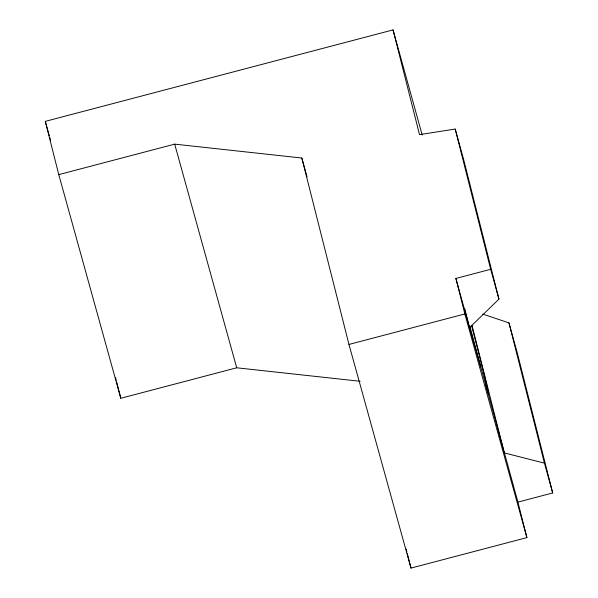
<?xml version="1.0" encoding="UTF-8"?>
<svg xmlns="http://www.w3.org/2000/svg" width="598" height="598" viewBox="0 0 598 598"><rect width="100%" height="100%" fill="white"/><g stroke="black" fill="none" stroke-linecap="round" stroke-linejoin="round"><path stroke-width="0.9" d="M360.138 381.285L236.711 367.792L120.796 398.283L58.776 174.623L45.306 121.364L393.043 29.9L419.534 134.647L455.205 129.048L463.472 158.874L498.941 299.12L469.542 327.652L480.807 367.015M58.776 174.623L174.683 144.133L301.826 158.029L307.051 176.896M301.826 158.029L348.963 344.441L410.983 568.1L526.898 537.609L464.87 313.957L455.893 278.444L490.666 269.302L498.941 299.12M348.963 344.441L464.87 313.957M485.83 385.134L517.92 502.103L552.694 492.961L517.233 352.708L508.958 322.89L482.758 314.085M552.694 492.961L544.427 463.136L504.278 452.903L472.031 325.379M393.043 29.9L422.195 135.006M455.893 278.444L469.542 327.652L464.736 308.658M174.683 144.133L236.711 367.792M45.306 121.364L49.29 135.731M49.791 137.533L50.538 140.224M508.958 322.89L544.427 463.136M455.205 129.048L490.666 269.302M517.92 502.103L526.898 537.609M406.184 549.099L406.864 551.812M407.328 553.621L410.983 568.1M115.549 377.517L116.236 380.223M116.692 382.032L120.796 398.283M471.463 325.342A78.63 0.882 75.3 0 1 486.682 388.169L479.663 362.851A78.63 0.882 75.3 0 1 470.006 326.747"/></g></svg>
